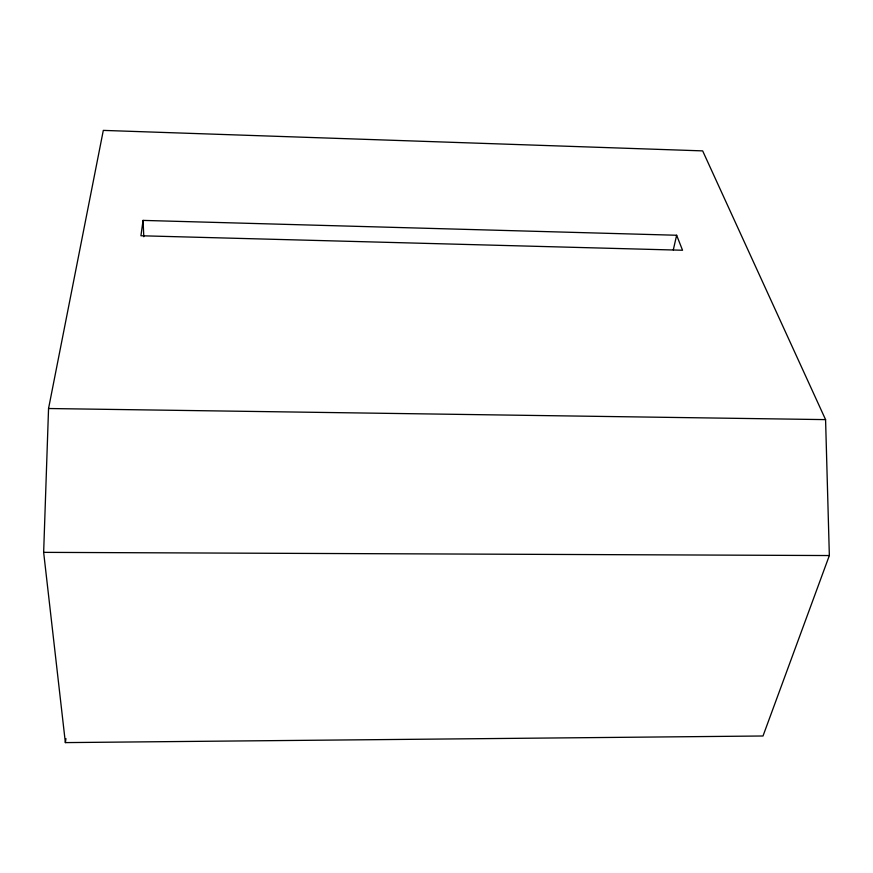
<?xml version="1.0" encoding="UTF-8"?>
<svg xmlns="http://www.w3.org/2000/svg" width="873" height="873" viewBox="0 0 873 873"><rect width="100%" height="100%" fill="white"/><g stroke="black" fill="none" stroke-linecap="round" stroke-linejoin="round"><path stroke-width="1.31" d="M43.65 552.358L48.55 408.52L103.309 130.393L702.667 150.887L825.574 419.618L829.35 555.544L763.002 735.994L65.366 742.607L43.65 552.358L829.35 555.544M143.063 220.4L140.935 235.765L682.544 250.245L676.64 235.252L143.063 220.4L143.794 236.725M65.366 742.607L65.944 738.591M673.301 249.874L676.64 235.252M48.55 408.52L825.574 419.618"/></g></svg>
